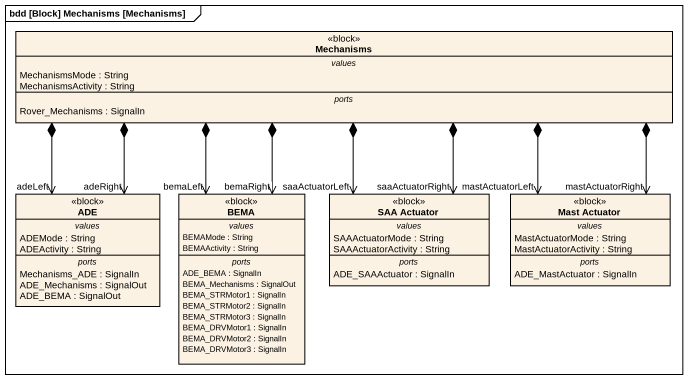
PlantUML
@startuml
mainframe bdd [Block] Mechanisms [Mechanisms]
hide circle
hide empty members
class Mechanisms <<block>> {
  -- values --
  MechanismsMode : String
  MechanismsActivity : String
  -- ports --
  Rover_Mechanisms : SignalIn
}
class ADE <<block>> {
  -- values --
  ADEMode : String
  ADEActivity : String
  -- ports --
  Mechanisms_ADE : SignalIn
  ADE_Mechanisms : SignalOut
  ADE_BEMA : SignalOut
}
class BEMA <<block>> {
  -- values --
  BEMAMode : String
  BEMAActivity : String
  -- ports --
  ADE_BEMA : SignalIn
  BEMA_Mechanisms : SignalOut
  BEMA_STRMotor1 : SignalIn
  BEMA_STRMotor2 : SignalIn
  BEMA_STRMotor3 : SignalIn
  BEMA_DRVMotor1 : SignalIn
  BEMA_DRVMotor2 : SignalIn
  BEMA_DRVMotor3 : SignalIn
}
class "SAA Actuator" as SAA_Actuator <<block>> {
  -- values --
  SAAActuatorMode : String
  SAAActuatorActivity : String
  -- ports --
  ADE_SAAActuator : SignalIn
}
class "Mast Actuator" as Mast_Actuator <<block>> {
  -- values --
  MastActuatorMode : String
  MastActuatorActivity : String
  -- ports --
  ADE_MastActuator : SignalIn
}
Mechanisms *--> "adeLeft" ADE
Mechanisms *--> "adeRight" ADE
Mechanisms *--> "bemaLeft" BEMA
Mechanisms *--> "bemaRight" BEMA
Mechanisms *--> "saaActuatorLeft" SAA_Actuator
Mechanisms *--> "saaActuatorRight" SAA_Actuator
Mechanisms *--> "mastActuatorLeft" Mast_Actuator
Mechanisms *--> "mastActuatorRight" Mast_Actuator
@enduml
